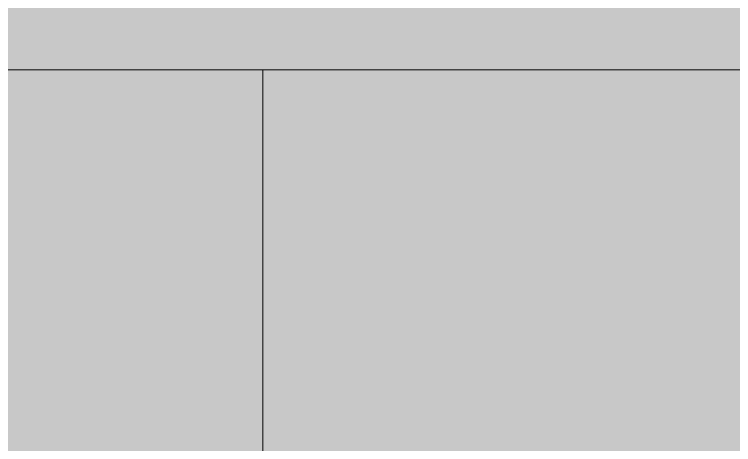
# Model space of a CAD drawing. Header units: centimetres. Extents: x -4381 to 5639, y -3920 to 4826.
# Drawn here: x 24.694 to 27.64, y 33.867 to 35.631 of the extents above; entities that cross this region are included whole.
import ezdxf
from ezdxf.xclip import XClip

# ---------------------------------------------------------------- set-up
doc = ezdxf.new("R2010")
doc.units = ezdxf.units.CM
doc.header["$MEASUREMENT"] = 0
doc.header["$XCLIPFRAME"] = 0
doc.set_wipeout_variables(frame=1)
doc.linetypes.add('Wipeout_Contour', pattern=[100, 0, -100])
for name, color, linetype in [('01- MOBILIER', 7, 'Continuous'), ('Dalles', 7, 'Continuous'), ('Drawing & Figure', 7, 'Continuous'), ('Structural - Bearing', 7, 'Continuous')]:
    doc.layers.add(name, color=color, linetype=linetype)
doc.layers.add('01- MOBILIER_Pen_No__102', color=7, linetype='Continuous', lineweight=5, true_color=0xcccccc)
doc.layers.add('Structural - Bearing_Pen_No__112', color=7, linetype='Continuous', lineweight=5, true_color=0xd5aaaa)
doc.layers.add('01- MOBILIER_Pen_No__7', color=7, linetype='Continuous', lineweight=5)
doc.layers.add('Dalles_Pen_No__1', color=7, linetype='Continuous', lineweight=5)

# ---------------------------------------------------------------- blocks, each defined once
blk = doc.blocks.new('Drawing_8_8', base_point=(-322.5754, 32.2036))
at = {"color": 254, "linetype": 'Wipeout_Contour', "lineweight": 0, "ltscale": 502.636891}
blk.add_wipeout([(24.6371, 32.2286), (24.6121, 32.2286), (24.6121, 32.2036), (25.7121, 32.2036), (25.7121, 32.8036), (25.8421, 32.8036), (25.8421, 33.3036), (25.7121, 33.3036), (25.7121, 35.4036), (24.6121, 35.4036), (24.6121, 35.1786), (24.6371, 35.1786)], dxfattribs=at).dxf.layer = 'Structural - Bearing'
at = {"layer": 'Structural - Bearing_Pen_No__112', "linetype": 'Continuous', "ltscale": 10}
blk.add_hatch(color=256, dxfattribs=at).paths.add_polyline_path([(24.6371, 32.2286), (24.6121, 32.2286), (24.6121, 32.2036), (25.7121, 32.2036), (25.7121, 32.8036), (25.8421, 32.8036), (25.8421, 33.3036), (25.7121, 33.3036), (25.7121, 35.4036), (24.6121, 35.4036), (24.6121, 35.1786), (24.6371, 35.1786)])
at = {"color": 254, "linetype": 'Wipeout_Contour', "lineweight": 0, "ltscale": 175.085064}
blk.add_wipeout([(25.7121, 33.3036), (28.5121, 33.3036), (28.5121, 35.4036), (25.7121, 35.4036)], dxfattribs=at).dxf.layer = '01- MOBILIER'
at = {"layer": '01- MOBILIER_Pen_No__102', "linetype": 'Continuous', "ltscale": 10}
blk.add_hatch(color=256, dxfattribs=at).paths.add_polyline_path([(25.7121, 33.3036), (28.5121, 33.3036), (28.5121, 35.4036), (25.7121, 35.4036)])
at = {"layer": 'Dalles', "linetype": 'Continuous', "lineweight": 0, "ltscale": 10, "true_color": 0x000000}
blk.add_hatch(color=18, dxfattribs=at).paths.add_polyline_path([(33.8121, 35.4036), (33.8121, 35.7036), (24.312, 35.7036), (24.312, 35.4036)])
at = {"layer": '01- MOBILIER_Pen_No__7', "linetype": 'Continuous', "ltscale": 10}
blk.add_line((25.7121, 35.4036), (25.7121, 33.3036), dxfattribs=at)
at = {"layer": 'Dalles_Pen_No__1', "linetype": 'Continuous', "ltscale": 10}
blk.add_line((29.6121, 35.4036), (24.312, 35.4036), dxfattribs=at)

msp = doc.modelspace()

# ---------------------------------------------------------------- block references
at = {"layer": 'Drawing & Figure', "color": 151, "linetype": 'Continuous', "lineweight": 5, "ltscale": 10, "true_color": 0x80c2ff}
ref = msp.add_blockref('Drawing_8_8', (-322.57542, 32.20361), dxfattribs=at)
XClip(ref).set_block_clipping_path([(1, 23.6253966175), (50.7463984619, 45.1170657245)])

doc.saveas('drawing.dxf')
